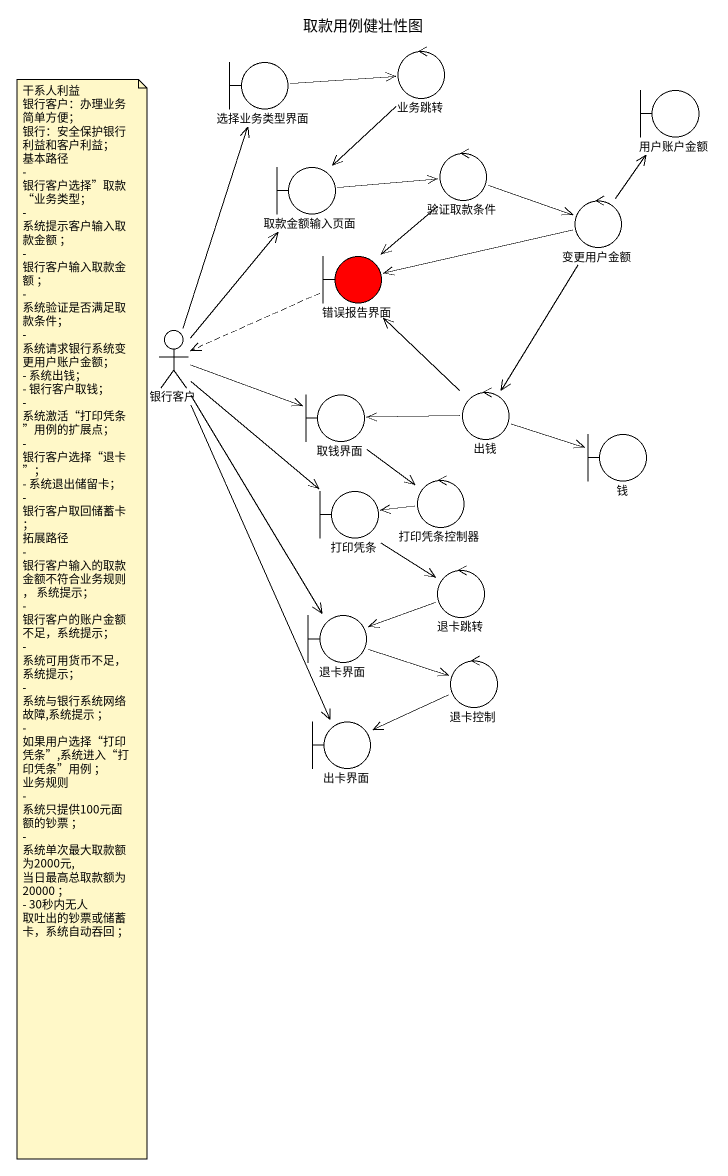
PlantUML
@startuml
title 取款用例健壮性图
boundary 选择业务类型界面
control 业务跳转
boundary 用户账户金额
boundary 取款金额输入页面
control 验证取款条件
control 变更用户金额
boundary 错误报告界面 #FF0000
actor 银行客户
boundary 取钱界面
control 出钱
boundary 钱
boundary 打印凭条
control 打印凭条控制器
control 退卡跳转
boundary 退卡界面
control 退卡控制
boundary 出卡界面
选择业务类型界面 -right-> 业务跳转
业务跳转 --> 取款金额输入页面
取款金额输入页面 -right-> 验证取款条件
验证取款条件 -right-> 变更用户金额
验证取款条件 --> 错误报告界面
变更用户金额 -up-> 用户账户金额
变更用户金额 -left-> 错误报告界面
变更用户金额 --> 出钱
错误报告界面 .left.> 银行客户
银行客户 -up-> 选择业务类型界面
银行客户 -up-> 取款金额输入页面
银行客户 -right-> 取钱界面
银行客户 --> 打印凭条
银行客户 --> 退卡界面
银行客户 --> 出卡界面
取钱界面 --> 打印凭条控制器
出钱 -up-> 错误报告界面
出钱 -left-> 取钱界面
出钱 -right-> 钱
打印凭条 --> 退卡跳转
打印凭条控制器 -left-> 打印凭条
退卡跳转 -left-> 退卡界面
退卡界面 -right-> 退卡控制
退卡控制 -left-> 出卡界面
note as N1
  干系人利益
  银行客户：办理业务简单方便；
  银行：安全保护银行利益和客户利益；
  基本路径
  - 银行客户选择”取款“业务类型；
  - 系统提示客户输入取款金额 ；
  - 银行客户输入取款金额 ；
  - 系统验证是否满足取款条件；
  - 系统请求银行系统变更用户账户金额；
  - 系统出钱；
  - 银行客户取钱；
  - 系统激活“打印凭条”用例的扩展点；
  - 银行客户选择“退卡”；
  - 系统退出储留卡；
  - 银行客户取回储蓄卡；
  拓展路径
  - 银行客户输入的取款金额不符合业务规则， 系统提示；
  - 银行客户的账户金额不足，系统提示；
  - 系统可用货币不足，系统提示；
  - 系统与银行系统网络故障,系统提示 ；
  - 如果用户选择“打印凭条”,系统进入“打印凭条”用例 ；
  业务规则
  - 系统只提供100元面额的钞票 ；
  - 系统单次最大取款额为2000元,当日最高总取款额为20000 ；
  - 30秒内无人 取吐出的钞票或储蓄卡，系统自动吞回 ；
end note
@enduml
